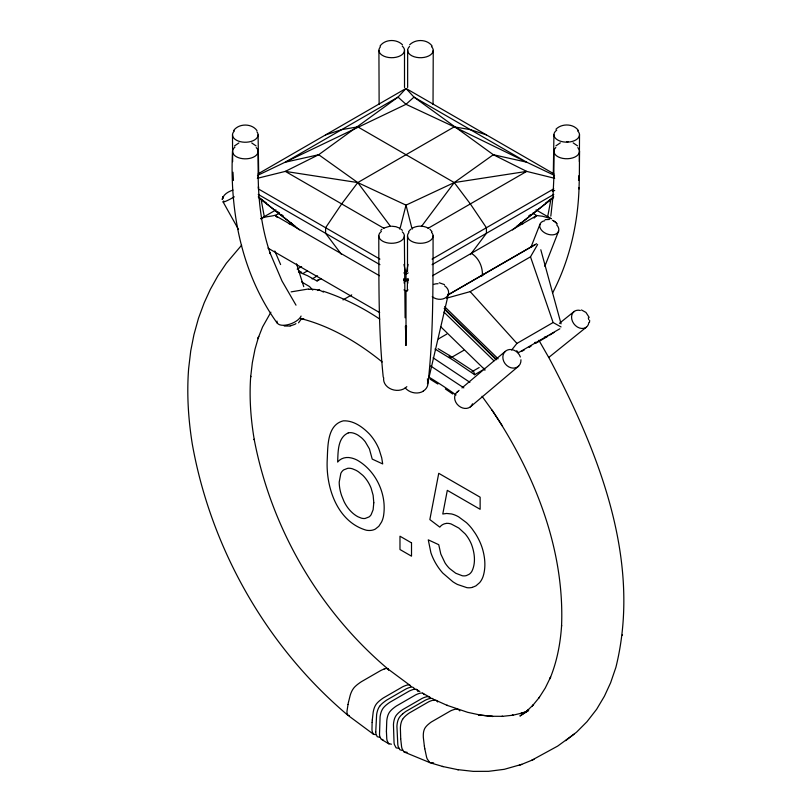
<?xml version="1.0" encoding="UTF-8"?>
<svg xmlns="http://www.w3.org/2000/svg" width="812" height="812" viewBox="0 0 812 812"><rect width="100%" height="100%" fill="white"/><g stroke="black" fill="none" stroke-linecap="round" stroke-linejoin="round"><path stroke-width="1.22" d="M258.084 134.934L258.693 174.174M258.094 151.367L258.165 177.919M404.498 50.253L404.518 87.483M404.356 235.977L405.107 317.786M433.243 50.415L433.029 104.545M433.1 235.835C432.908 283.439 433.517 331.195 428.533 378.605M579.524 151.438L579.342 178.437M579.514 134.69L579.372 161.588M407.644 87.483L407.665 50.253M407.502 271.472L407.512 235.977M482.399 275.755C482.856 266.986 478.958 258.104 471.386 253.303M553.875 177.838L553.936 151.296M407.33 291.092L407.431 281.388M552.678 292.827C569.496 260.388 577.931 224.041 579.047 187.602M553.916 176.488L552.982 196.605L550.81 216.134M579.007 188.963L579.382 177.087M406.507 326.069L405.574 345.384M553.307 174.103L553.926 134.853M578.54 180.406L578.824 175.696M372.119 722.365L371.977 729.46A27.232 14.484 -56.3 0 0 372.129 731.176L373.226 734.038L375.509 734.738M589.482 322.252L589.685 320.466M372.129 722.304L372.292 719.99M372.292 719.929L373.155 712.428A27.263 14.494 -56.3 0 1 373.561 710.388L373.723 709.779A14.849 7.897 -56.3 0 1 374.362 707.749A8.668 4.608 -56.3 0 1 376.311 704.065A10.414 5.532 -56.3 0 1 378.077 702.106A16.027 8.526 -56.3 0 1 379.874 700.512L381.589 699.183A49.38 26.248 -56.3 0 1 383.365 697.934L402.65 686.8A49.38 26.248 -56.3 0 1 404.386 686.018L406.061 685.389A16.037 8.526 -56.3 0 1 407.776 684.963A10.414 5.532 -56.3 0 1 409.36 685.023A8.678 4.608 -56.3 0 1 410.943 686.566M565.639 740.666L576.632 732.099L586.964 721.726L596.627 709.292L604.412 696.219L610.604 682.801L615.882 667.393C642.272 560.97 598.606 452.04 549.592 358.955L538.894 340.279M622.388 635.197L622.439 634.639M222.336 199.488L222.691 197.722L222.336 199.488C223.046 194.393 228.527 191.551 232.963 190.079M550.749 200.229L547.603 217.159M348.023 704.491L347.028 710.957A27.232 12.17 -50.7 0 0 346.957 712.51L347.597 714.996L349.383 715.605M348.033 704.43L348.46 702.319M348.47 702.268L350.185 695.387A27.263 12.18 -50.7 0 1 350.814 693.509L351.028 692.951A14.849 6.638 -50.7 0 1 351.88 691.073A8.668 3.877 -50.7 0 1 354.133 687.612A10.414 4.649 -50.7 0 1 356.011 685.744A16.027 7.166 -50.7 0 1 357.869 684.191L359.635 682.892A49.38 22.056 -50.7 0 1 361.431 681.674L380.716 670.539A49.38 22.056 -50.7 0 1 382.432 669.738L384.066 669.068M404 282.952L406.01 279.734L406.01 274.151L408.071 264.428M427.721 383L448.528 293.477M399.869 229.228L406.01 205.131L454.253 182.578L493.32 154.716L526.683 162.187L554.566 175.463M301.749 318.405L298.532 322.811M531.16 246.716L539.919 224.356M544.822 266.326L558.636 231.085M317.177 280.759L318.162 279.643M446.57 298.187L470.189 291.63L530.5 256.815L537.625 244.503M270.893 312.204L262.57 326.942L257.952 338.645L258.683 336.472L255.009 349.18L252.329 362.741L250.654 377.083L250.705 376.281C249.172 397.545 250.735 418.911 254.298 439.901L254.166 439.201C271.005 527.901 319.025 610.807 388.045 669.078M233.582 130.63C238.769 123.201 251.801 123.201 256.988 130.63M380.006 46.091C384.939 39.027 396.611 38.783 402.498 44.802M408.598 231.674L410.689 229.258M421.438 226.487L454.253 182.578L526.683 171.393L554.667 178.305M470.381 254.643L486.418 233.308L486.418 227.736L470.341 203.924L454.253 182.578L357.767 126.865L341.679 129.646L325.602 134.883M511.621 350.033L516.929 343.415L553.114 322.526L561.062 326.952M472.269 371.5L473.69 371.51L474.614 374.708L482.663 370.059M241.641 245.173L226.365 263.21L217.799 275.978L210.338 289.366L204.177 302.856L198.463 318.324L193.936 334.696L190.739 350.855L188.628 368.699C186.689 393.739 188.293 418.931 192.231 443.707L192.353 444.418C211.059 548.679 266.651 646.606 347.637 715.047M234.516 145.927L238.911 142.932M409.664 44.812C415.551 38.803 427.213 39.047 432.157 46.101M380.777 230.375L381.944 229.248M555.926 129.25C561.823 123.241 573.485 123.485 578.418 130.539M555.946 145.845L560.341 142.851M534.083 218.113L535.423 216.834M536.093 216.195L536.762 215.556L542.416 216.225L551.043 218.611M534.743 342.715L534.956 342.532A69.659 5.359 -33.1 0 0 535.362 342.187M402.64 713.9L404.315 712.55A49.38 30.085 -62.9 0 1 406.061 711.302L425.346 700.167A49.38 30.085 -62.9 0 1 427.112 699.396L428.827 698.787A16.037 9.764 -62.9 0 1 430.614 698.401A10.414 6.344 -62.9 0 1 432.329 698.543M457.176 391.983L459.095 390.359M461.987 387.933L505.237 351.413M470.29 406.944L518.574 366.182M530.733 346.085L529.394 347.191M548.942 357.3L586.254 327.266M559.427 323.328L574.246 311.412M512.514 229.918L553.002 197.834M516.391 226.66L552.982 197.803M573.962 734.221L557.671 746.096L531.474 760.397M528.632 216.073L530.642 214.541M545.715 203.02L553.764 196.869M295.944 323.602L295.152 324.12M403.879 281.074L408.182 278.475M481.232 275.989L484.723 273.837M530.794 247.406L532.185 246.543M544.436 337.163L547.745 336.33M549.846 335.031L551.937 333.742M552.637 333.306L554.038 332.453M527.8 711.048L519.913 716.032L528.653 709.698L525.537 712.236L533.514 704.674L532.296 705.983L539.452 697.244L538.985 697.894L545.268 688.018L550.617 677.076L549.897 678.781C556.92 661.892 560.381 643.754 561.599 625.555L561.559 626.072C564.716 548.76 534.469 473.558 492.092 410.192L502.537 426.168M258.226 173.778L406.01 88.457L553.784 173.778M260.652 218.753L275.948 209.922M279.338 213.201C274.009 217.119 266.793 215.566 260.977 218.611M289.194 223.929L291.335 222.691M297.162 269.148L301.628 266.569M303.434 273.218L307.301 270.985M312.112 278.912L317.553 275.775M321.268 278.607L317.076 281.023L307.494 275.694L298.451 271.918M317.705 290.513L319.563 289.437M428.076 228.324L526.683 171.393L493.32 154.716L413.988 97.115L406.01 88.457L398.032 97.115L318.7 154.716L285.327 171.393L257.353 178.305M342.999 299.912L351.718 294.878M403.838 272.903L406.01 274.151L408.182 272.903M432.085 259.099L553.784 188.841M432.085 264.671L553.784 194.413M403.97 289.864L406.01 291.041L408.05 289.864M432.573 275.715L536.762 215.556L532.672 213.201M448.133 294.807L536.63 243.722M447.828 295.04L535.23 244.585M438.378 338.959L446.752 334.118M450.589 357.94L463.764 350.327M472.219 371.561L479.181 367.542M518.198 352.824L559.864 328.769M521.608 351.444L524.43 349.81M529.14 347.089L531.028 346.003M535.737 343.283L547.044 336.757M528.632 710.47L522.329 713.849L527.15 711.342M294.604 324.414L290.26 325.947M383.67 228.101L390.085 226.172M412.415 228.111C417.236 225.492 423.377 225.492 428.198 228.111M257.455 175.463L406.01 104.312L413.988 97.115L526.683 162.187L454.253 126.865L406.01 104.312L398.032 97.115L285.327 162.187L318.7 154.716L357.767 182.578L406.01 205.131L412.141 229.228M457.471 769.603L473.223 771.37L488.57 771.329L504.313 769.309L521.761 764.346M519.244 765.371L534.012 759.362M527.688 710.916L520.908 713.474L522.816 712.875L511.996 715.423L513.214 715.179L501.816 716.417L502.658 716.336L490.763 716.255M348.338 432.847C337.447 437.607 338.127 452.091 337.65 462.058C340.817 457.978 346.419 456.659 351.281 457.958A35.383 20.432 60 0 1 357.168 460.13C376.301 471.031 387.314 495.046 383.396 516.686A45.949 26.532 60 0 1 381.579 522.004L378.839 526.267L375.347 529.069A34.256 19.772 60 0 1 371.114 530.378A35.302 20.381 60 0 1 366.283 530.206C337.508 521.842 326.048 488.053 327.175 460.749C327.947 447.239 326.647 425.112 343.273 420.849C353.545 420.332 362.659 427.031 369.49 434.085A30.765 17.762 60 0 1 374.89 441.22A30.663 17.702 60 0 1 379.042 449.269L381.721 457.877L382.696 463.936L372.221 459.095L369.419 448.874L365.298 441.85A19.275 11.135 60 0 0 361.299 437.577L358.325 435.364A24.999 14.433 60 0 0 356.285 434.217A22.543 13.012 60 0 0 348.328 432.837M472.381 587.37L475.944 585.858L479.679 582.6A43.391 25.05 60 0 0 483.16 576.287C485.941 567.344 485.068 557.58 482.45 548.699A36.682 21.173 60 0 0 479.05 540.112L478.187 538.417A40.377 23.315 60 0 0 475.324 533.464L472.198 528.988A33.708 19.458 60 0 0 466.453 522.644L458.678 516.879A35.18 20.31 60 0 0 451.543 513.955L446.62 513.458L442.784 514.006L447.31 490.346L480.136 509.297L480.136 497.198L438.744 473.315L429.842 519.578L439.799 527.14A27.019 15.601 60 0 1 446.224 523.436M291.132 291.873L308.702 288.95M403.665 280.445L408.487 279.541M552.302 191.206L554.718 190.485M433.659 762.884L429.761 762.559L427.173 758.865A27.232 18.615 -71.5 0 1 426.513 756.845L424.808 748.816M289.955 326.018L284.241 326.018M545.126 219.646L549.389 219.463M407.127 752.318L403.858 751.8L401.991 748.471A27.232 16.879 -63.9 0 1 401.564 746.543L400.702 738.869M399.139 748.359L396.124 747.852L394.388 744.523A27.232 16.301 -61.9 0 1 394.043 742.686L393.455 724.608A27.263 16.321 -61.9 0 1 393.678 722.447L393.779 721.817A14.849 8.891 -61.9 0 1 394.246 719.676A8.668 5.187 -61.9 0 1 395.921 715.819A10.414 6.232 -61.9 0 1 397.586 713.809A16.027 9.592 -61.9 0 1 399.321 712.175L401.006 710.825A49.38 29.557 -61.9 0 1 402.752 709.566L422.037 698.432A49.38 29.557 -61.9 0 1 423.793 697.66L425.508 697.051A16.037 9.602 -61.9 0 1 427.285 696.655A10.414 6.232 -61.9 0 1 428.98 696.787M391.425 744.198L388.593 743.64L387.06 740.442A27.232 15.722 -60 0 1 386.776 738.656L386.41 731.247M403.544 279.978L408.477 279.978M379.62 737.276L377.204 736.677L375.946 733.774A27.232 14.809 -57.3 0 1 375.743 731.916M402.366 750.481L399.778 749.689L398.184 746.502A27.232 16.595 -62.9 0 1 397.809 744.655L396.926 726.415A27.263 16.616 -62.9 0 1 397.109 724.243L397.2 723.604A14.849 9.044 -62.9 0 1 397.647 721.452A8.668 5.288 -62.9 0 1 399.271 717.575A10.414 6.344 -62.9 0 1 400.925 715.555A16.027 9.764 -62.9 0 1 402.64 713.91M566.735 141.684L568.217 141.653M391.567 226.203L395.891 226.69L399.463 228.101M382.99 739.762L380.889 738.94L379.722 736.058A27.232 15.123 -58.2 0 1 379.508 734.302L380.077 716.884A27.263 15.144 -58.2 0 1 380.422 714.804L380.564 714.184A14.849 8.242 -58.2 0 1 381.153 712.114A8.668 4.811 -58.2 0 1 383.01 708.368A10.414 5.785 -58.2 0 1 384.736 706.389A16.027 8.902 -58.2 0 1 386.502 704.775L388.217 703.436A49.38 27.425 -58.2 0 1 389.983 702.197L409.268 691.063A49.38 27.425 -58.2 0 1 411.014 690.281L412.699 689.652A16.037 8.902 -58.2 0 1 414.424 689.236M403.534 279.541L408.355 280.445M480.43 715.078L492.833 716.488L478.43 714.844L480.43 715.078L467.682 712.327L446.823 705.252L447.442 705.516L436.247 700.472M439.251 282.769L444.448 284.606M404.244 752.044L430.502 762.884L443.23 766.609M442.307 766.416L458.445 769.806M298.4 270.569L301.76 272.385M300.694 318.608L304.307 319.451L302.602 319.035C332.007 326.921 358.65 342.887 382.147 361.939M319.37 290.057L323.491 292.056M486.418 134.883L470.341 129.646L454.253 126.865L357.767 182.578L341.679 203.924L325.602 227.736L325.602 233.308L341.304 254.197M581.463 309.951L585.939 312.407L589.187 317.401M323.064 291.183C343.161 297.76 362.213 307.352 379.772 319.096M552.414 220.275L553.946 221.026M573.13 142.851L577.515 145.845M251.7 142.932L256.084 145.927M301.638 281.916L309.534 286.565L312.752 290.077M381.478 739.417L389.019 743.934M423.062 693.438L429.538 697.041M536.062 209.922L551.368 218.753M520.685 222.691L522.827 223.929M383.944 228.324L285.327 171.393L357.767 182.578L390.572 226.487M258.226 188.841L379.935 259.099M258.226 194.413L379.935 264.671M403.838 278.475L408.142 281.074M379.448 275.715L275.258 215.556L275.928 216.195M267.93 248.096L379.712 312.63M434.988 349.018L454.507 360.985L474.614 374.708M438.115 348.703L449.483 355.494M433.08 357.798L469.894 382.32M430.624 365.968L463.845 387.882M416.586 689.561L419.824 691.53M449.178 356.641L449.899 357.087M430.309 379.295L437.871 384.035M449.371 355.423L473.396 371.216M553.642 220.844L557.347 223.939M445.352 388.948L452.751 394.023M373.733 734.434L348.054 715.392M409.877 685.247L387.628 668.743M516.655 350.814L517.792 351.616M258.257 196.869L266.295 203.02M277.359 211.465L279.369 212.998M281.378 214.541L283.388 216.073M295.629 226.66L259.038 197.803L299.506 229.918M555.124 221.777L556.413 222.884M276.598 216.834L277.268 217.474M429.924 229.258L432.014 231.674M401.189 229.248L402.346 230.375M444.641 306.672L498.121 358.792M444.154 308.418L496.731 359.645M444.986 309.808L496.132 359.645M443.991 312.123L493.96 360.812M440.743 326.749L485.15 370.028M470.189 291.63L516.929 343.415M482.044 396.276L492.224 410.436M277.42 323.46C241.661 273.847 229.623 211.719 232.506 151.529M406.01 279.734L408.02 282.952M296.004 305.18L282.018 281.033L269.848 252.512L270.315 253.791C262.895 232.191 259.444 209.425 258.449 186.658L258.49 188.019L258.125 176.569M223.107 201.944L238.525 229.522M280.607 264.56L274.791 250.999M530.5 256.815L553.114 322.526M296.542 263.839L303.749 286.646M484.358 369.886L484.033 368.222M427.467 380.006L427.904 381.955A12.18 10.038 17.8 0 1 427.894 384.32L427.538 385.822A13.388 11.043 18.6 0 1 423.123 391.14M540.802 249.751L561.062 323.856M403.95 264.428L406.01 274.151M264.397 217.23L261.251 200.3M424.798 748.755L424.361 746.147M424.351 746.076L423.367 737.702A27.263 18.635 -71.5 0 1 423.296 735.357L423.316 734.687A14.849 10.15 -71.5 0 1 423.519 732.434A8.668 5.928 -71.5 0 1 424.788 728.405A10.414 7.115 -71.5 0 1 426.31 726.324A16.027 10.952 -71.5 0 1 427.954 724.659L429.589 723.279A49.38 33.749 -71.5 0 1 431.294 722.01L450.579 710.876A49.38 33.749 -71.5 0 1 452.375 710.114L454.141 709.526A16.037 10.962 -71.5 0 1 455.999 709.17A10.414 7.115 -71.5 0 1 457.856 709.373A8.678 5.928 -71.5 0 1 459.856 710.896M383.234 377.144C378.372 330.21 378.96 282.941 378.778 235.815M400.702 738.798L400.387 728.151A27.263 16.9 -63.9 0 1 400.539 725.958L400.62 725.319A14.849 9.206 -63.9 0 1 401.037 723.147A8.668 5.379 -63.9 0 1 402.61 719.249M375.743 731.927L376.616 714.692A27.263 14.819 -57.3 0 1 376.991 712.631L377.144 712.022A14.849 8.069 -57.3 0 1 377.753 709.972A8.668 4.71 -57.3 0 1 379.661 706.247M406.315 345.384L405.381 326.069M232.973 172.245L233.46 180.497M379.133 104.525L378.92 50.395M232.638 161.679L232.496 134.782M386.41 731.186L386.766 720.894A27.263 15.743 -60 0 1 387.05 718.772L387.172 718.143A14.849 8.577 -60 0 1 387.7 716.042A8.668 5.004 -60 0 1 389.466 712.236A10.414 6.009 -60 0 1 391.161 710.236A16.027 9.257 -60 0 1 392.917 708.622L394.612 707.272A49.38 28.511 -60 0 1 396.368 706.024L415.653 694.889A49.38 28.511 -60 0 1 417.398 694.108L419.104 693.489A16.037 9.257 -60 0 1 420.86 693.083A10.414 6.009 -60 0 1 422.514 693.204M406.01 291.041L406.01 327.815M588.893 322.486A9.947 7.785 51.2 0 1 579.565 328.038A9.947 7.785 51.2 0 1 571.567 316.792A9.947 7.785 51.2 0 1 580.336 310.458M588.284 317.918A9.947 7.785 51.2 0 1 588.781 319.735M520.949 359.767A9.947 8.374 49.8 0 1 508.728 366.851A9.947 8.374 49.8 0 1 505.48 351.2A9.947 8.374 49.8 0 1 520.37 356.986M472.493 403.818A9.947 8.13 43 0 1 458.678 405.777A9.947 8.13 43 0 1 457.907 391.496M234.292 196.839A9.947 1.066 -29.2 0 1 225.239 201.467A9.947 1.066 -29.2 0 1 223.828 200.94M429.01 696.726A8.678 5.197 -61.9 0 1 430.857 698.553M432.36 698.472A8.678 5.288 -62.9 0 1 434.247 700.33M435.668 700.218A10.414 6.455 -63.9 0 0 433.933 700.076A16.037 9.937 -63.9 0 0 432.146 700.452L430.421 701.05A49.38 30.602 -63.9 0 0 428.655 701.822L409.37 712.946A49.38 30.602 -63.9 0 0 407.624 714.205L405.949 715.565A16.027 9.937 -63.9 0 0 404.244 717.209A10.414 6.455 -63.9 0 0 402.65 719.27M435.699 700.147A8.678 5.379 -63.9 0 1 437.607 701.954M422.555 693.133A8.678 5.004 -60 0 1 424.179 694.666M414.424 689.256A10.414 5.785 -58.2 0 1 416.059 689.327M416.089 689.266A8.678 4.821 -58.2 0 1 417.581 690.626M417.764 690.982A14.849 8.252 -58.2 0 1 417.967 691.499M379.691 706.278A10.414 5.664 -57.3 0 1 381.407 704.288A16.027 8.719 -57.3 0 1 383.183 702.684L384.908 701.345A49.38 26.837 -57.3 0 1 386.664 700.106L405.949 688.972A49.38 26.847 -57.3 0 1 407.695 688.19L409.38 687.551A16.037 8.719 -57.3 0 1 411.095 687.135A10.414 5.664 -57.3 0 1 412.709 687.216A8.678 4.72 -57.3 0 1 414.364 688.85M388.572 670.235A14.849 6.638 -50.7 0 0 388.491 669.93A8.678 3.877 -50.7 0 0 387.222 668.509M387.182 668.57A10.414 4.649 -50.7 0 0 385.7 668.601A16.037 7.166 -50.7 0 0 384.066 669.078M402.275 46.152A12.789 7.389 0 0 1 400.549 55.663A12.789 7.389 0 0 1 384.035 56.231A12.789 7.389 0 0 1 380.361 46.913M431.507 46.619A12.789 7.389 0 0 1 428.604 56.018A12.789 7.389 0 0 1 412.06 55.906A12.789 7.389 0 0 1 409.552 46.457M577.616 130.905A12.789 7.389 0 0 1 574.622 140.577A12.789 7.389 0 0 1 557.631 139.969A12.789 7.389 0 0 1 556.727 130.153M577.779 147.642A12.789 7.389 0 0 1 574.896 157.051A12.789 7.389 0 0 1 558.351 156.949A12.789 7.389 0 0 1 555.824 147.51M423.214 391.252A12.86 10.657 16.1 0 1 405.168 387.852M431.527 232.354A12.789 7.389 0 0 1 420.454 243.295A12.789 7.389 0 0 1 408.954 232.496M406.832 386.654A12.921 10.414 9.3 0 1 391.638 389.324A12.921 10.414 9.3 0 1 383.7 377.773M402.295 231.867A12.789 7.389 0 0 1 399.727 241.59A12.789 7.389 0 0 1 382.716 241.225A12.789 7.389 0 0 1 381.376 231.43M301.079 316.061A12.921 6.029 -21.2 0 1 287.255 324.841A12.921 6.029 -21.2 0 1 277.004 321.105M256.196 147.581A12.789 7.389 0 0 1 253.374 157.183A12.789 7.389 0 0 1 236.515 156.817A12.789 7.389 0 0 1 234.932 147.124M256.917 131.777A12.789 7.389 0 0 1 244.524 142.232A12.789 7.389 0 0 1 234.384 130.996M308.773 289.377A28.268 25.06 14.1 0 1 319.319 290.26M556.677 224.853A9.947 6.638 21.4 0 1 554.89 234.455A9.947 6.638 21.4 0 1 541.178 229.745A9.947 6.638 21.4 0 1 544.69 220.732M427.376 378.849A9.977 7.531 24.6 0 1 427.447 383.68M444.631 285.814A9.947 7.673 13.1 0 1 446.417 297.111A9.947 7.673 13.1 0 1 432.217 296.705M433.476 284.505A9.947 7.673 13.1 0 1 438.094 283.723M316.934 280.627A12.637 3.857 71.8 0 1 317.045 280.445M428.665 376.951A272.152 164.095 37.2 0 1 456.06 394.967M472.381 587.37A35.708 20.615 60 0 1 466.961 587.675L457.43 584.457A54.343 31.374 60 0 1 452.842 581.737L442.804 573.089A34.601 19.975 60 0 1 436.683 564.908A36.093 20.838 60 0 1 434.938 561.924A34.368 19.843 60 0 1 430.898 552.708L428.269 539.848L438.744 544.69L440.814 554.058L445.047 562.939A21.274 12.281 60 0 0 449.523 568.481L455.715 573.231L462.332 575.769A23.233 13.418 60 0 0 466.352 575.606L469.153 574.287A26.603 15.357 60 0 0 471.904 571.262C475.954 563 474.644 552.992 471.579 544.619A23.447 13.54 60 0 0 468.778 538.945A22.147 12.789 60 0 0 465.154 533.88L458.851 528.074L451.208 524.004A23.193 13.388 60 0 0 446.214 523.415M373.794 502.74L373.124 509.763L371.104 514.747A24.096 13.916 60 0 1 369.013 516.939L365.095 518.472A20.615 11.896 60 0 1 361.34 518.137L358.011 516.797A23.964 13.834 60 0 1 348.054 508.089A23.304 13.459 60 0 1 343.994 501.44L341.588 495.543A34.439 19.884 60 0 1 339.203 482.095L340.837 473.376A23.68 13.672 60 0 1 343.699 469.884L347.719 468.321A22.98 13.266 60 0 1 352.367 468.778L355.818 470.209A29.963 17.296 60 0 1 358.579 471.884L362.842 475.375A21.335 12.322 60 0 1 367.197 480.674L367.846 481.678A23.447 13.54 60 0 1 369.643 484.865A22.817 13.175 60 0 1 371.135 488.215L373.124 495.249L373.794 502.74M222.914 197.316L222.458 198.392L223.239 196.605L222.914 197.316M411.511 542.873L399.981 536.214L399.981 549.521L411.511 556.179L411.511 542.873"/></g></svg>
